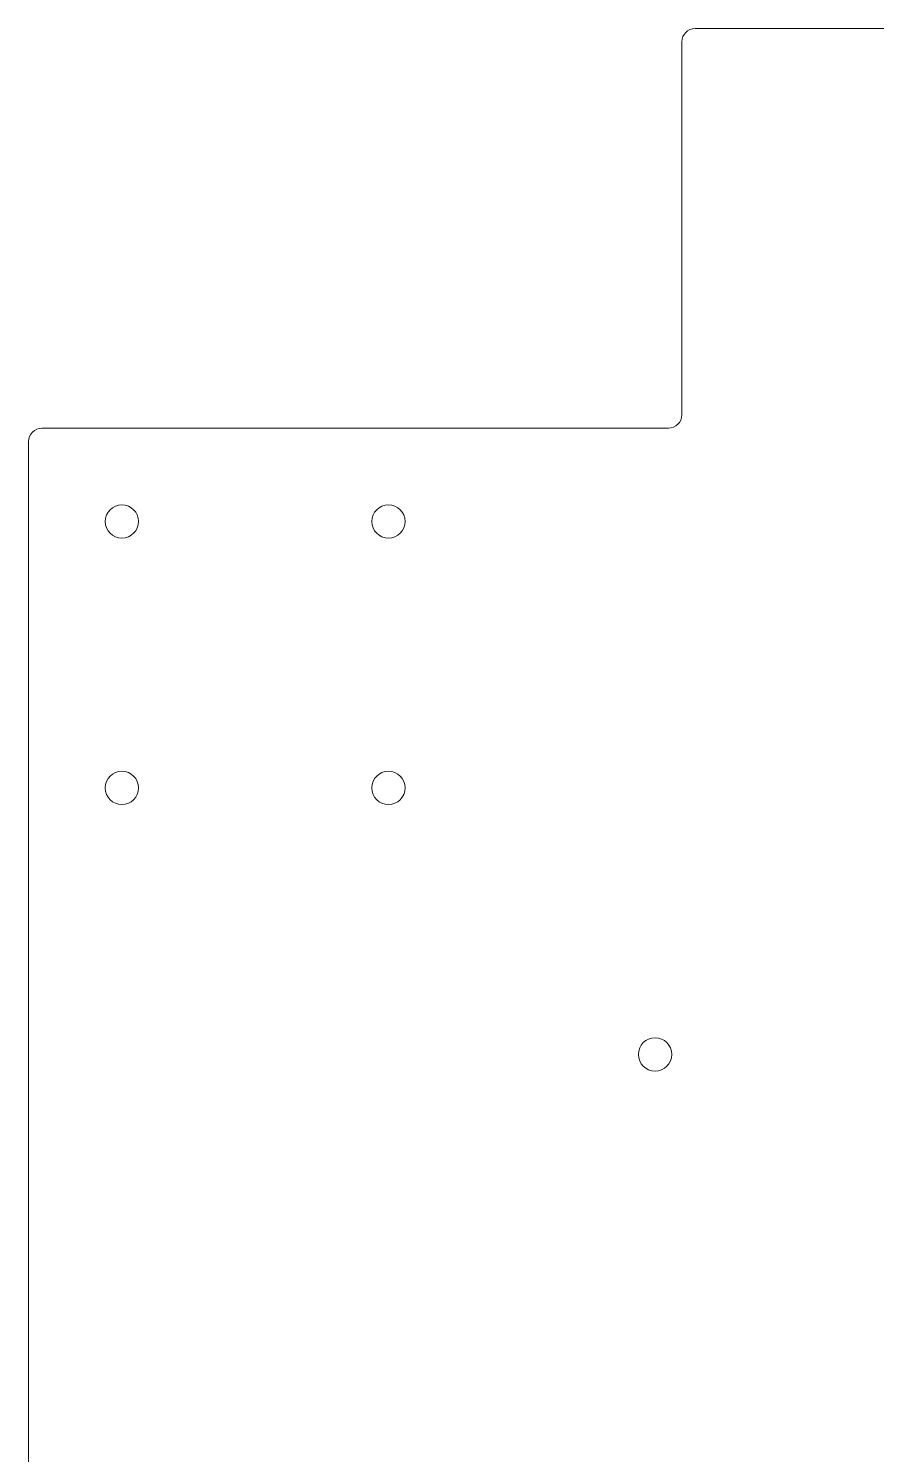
# Model space of a CAD drawing. Header units: inches. Extents: x -9 to 9, y -9.9 to 12.5.
# Drawn here: x -9 to -2.64, y 1.3 to 12 of the extents above; entities that cross this region are included whole.
import ezdxf

# ---------------------------------------------------------------- set-up
doc = ezdxf.new("R2010")
doc.units = ezdxf.units.IN
doc.header["$MEASUREMENT"] = 0

msp = doc.modelspace()

# ---------------------------------------------------------------- linework, layer by layer
at = {"color": 7, "linetype": 'Continuous', "lineweight": 15}
for p, q in [((4, 12), (-4, 12)), ((-4.1, 11.9), (-4.1, 9.1)), ((-4.2, 9), (-8.9, 9)), ((-9, 8.9), (-9, -8.9))]:
    msp.add_line(p, q, dxfattribs=at)
for centre in [(-8.3, 8.3), (-6.3, 8.3), (-8.3, 6.3), (-6.3, 6.3), (-4.3, 4.3)]:
    msp.add_circle(centre, 0.125, dxfattribs=at)
for centre, start, end in [((-4, 11.9), 90, 180), ((-4.2, 9.1), 270, 0), ((-8.9, 8.9), 90, 180)]:
    msp.add_arc(centre, 0.1, start, end, dxfattribs=at)

doc.saveas('drawing.dxf')
